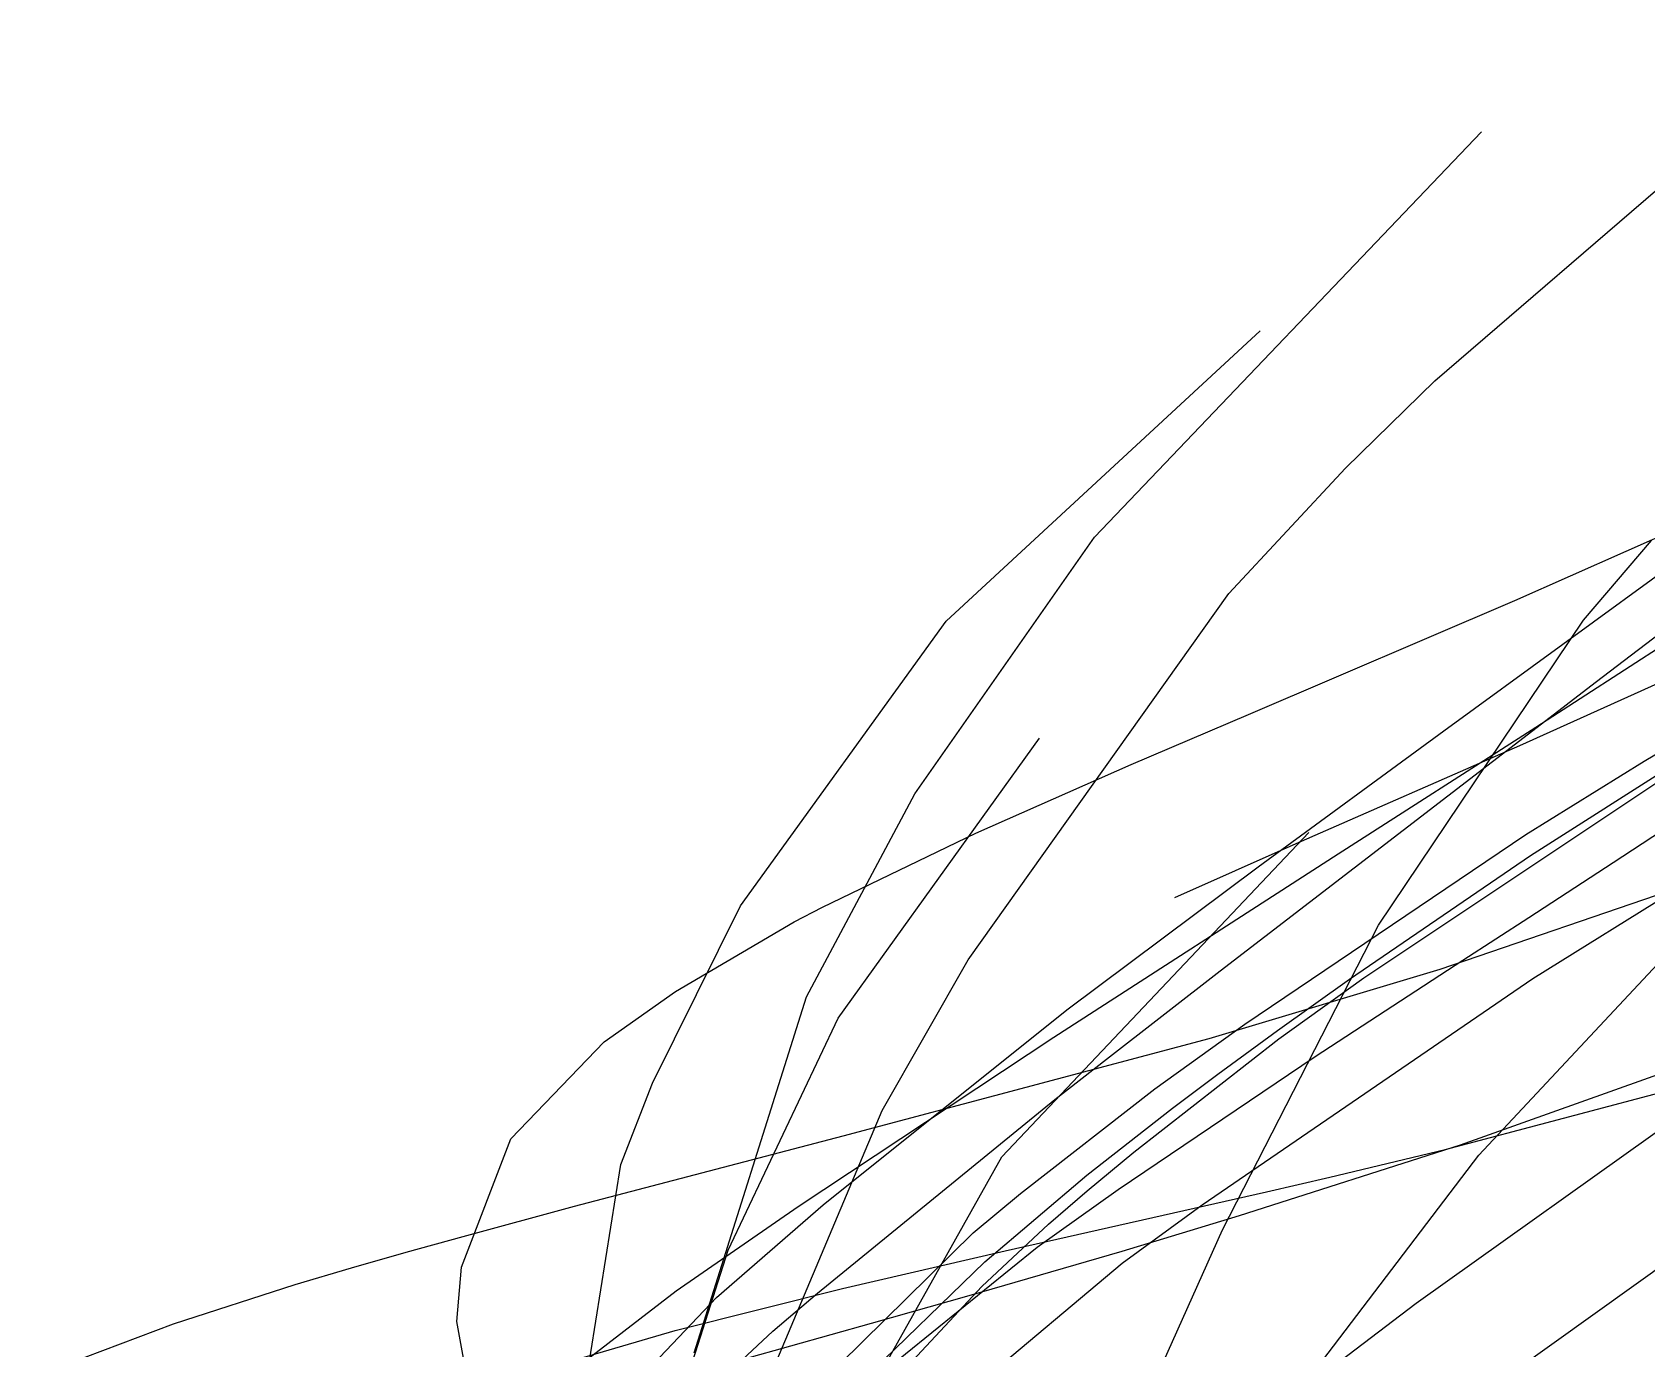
# Model space of a CAD drawing. Header units: metres. Extents: x -663 to 215, y -40 to 703.
# Drawn here: x -83 to -60.84, y 236.89 to 254.95 of the extents above; entities that cross this region are included whole.
import ezdxf

# ---------------------------------------------------------------- set-up
doc = ezdxf.new("R2010")
doc.units = ezdxf.units.M

msp = doc.modelspace()

# ---------------------------------------------------------------- linework, layer by layer
for p, q in [((-63.744, 250.169, -2427.564), (-58.196, 254.955, -2425.055)), ((-68.417, 248.027, -2429.257), (-63.103, 253.588, -2426.848)), ((-70.451, 246.873, -2432.552), (-66.144, 250.859, -2430.787)), ((-64.971, 248.973, -2428.101), (-63.744, 250.169, -2427.564)), ((-66.575, 247.252, -2428.778), (-64.971, 248.973, -2428.101)), ((-63.621, 245.366, -2420.182), (-58.785, 248.895, -2423.307)), ((-61.543, 246.029, -2421.579), (-57.94, 248.793, -2423.579)), ((-62.647, 247.156, -2414.415), (-59.791, 248.423, -2417.034)), ((-70.884, 244.502, -2430.253), (-68.417, 248.027, -2429.257)), ((-61.704, 246.887, -2436.412), (-60.77, 247.981, -2436.126)), ((-60.872, 244.952, -2425.76), (-56.38, 247.629, -2430.032)), ((-70.149, 242.225, -2430.015), (-66.575, 247.252, -2428.778)), ((-66.301, 245.593, -2410.158), (-62.647, 247.156, -2414.415)), ((-62.434, 243.657, -2425.874), (-56.836, 247.213, -2430.802)), ((-73.275, 242.964, -2433.197), (-70.451, 246.873, -2432.552)), ((-64.517, 242.701, -2436.217), (-61.704, 246.887, -2436.412)), ((-62.58, 245.166, -2413.201), (-58.498, 247.002, -2417.29)), ((-62.361, 245.419, -2423.593), (-60.535, 246.596, -2425.019)), ((-62.341, 245.418, -2421.081), (-61.543, 246.029, -2421.579)), ((-67.913, 244.904, -2407.96), (-66.301, 245.593, -2410.158)), ((-66.693, 242.072, -2417.406), (-62.341, 245.418, -2421.081)), ((-66.169, 243.499, -2418.015), (-63.621, 245.366, -2420.182)), ((-65.072, 243.678, -2421.175), (-62.361, 245.419, -2423.593)), ((-64.72, 241.976, -2420.717), (-59.726, 245.309, -2427.03)), ((-71.933, 241.423, -2432.671), (-69.173, 245.266, -2432.176)), ((-65.651, 243.819, -2409.263), (-62.58, 245.166, -2413.201)), ((-70.045, 243.964, -2404.513), (-67.913, 244.904, -2407.96)), ((-62.497, 243.943, -2423.994), (-60.872, 244.952, -2425.76)), ((-61.299, 243.561, -2411.951), (-59.545, 244.714, -2413.459)), ((-72.368, 241.714, -2430.716), (-70.884, 244.502, -2430.253)), ((-62.4, 241.97, -2425.312), (-58.812, 244.198, -2428.753)), ((-63.141, 239.543, -2434.6), (-58.953, 244.027, -2434.573)), ((-72.148, 242.947, -2400.294), (-70.045, 243.964, -2404.513)), ((-69.69, 239.519, -2427.824), (-65.473, 243.973, -2426.658)), ((-67.314, 243.079, -2406.762), (-65.651, 243.819, -2409.263)), ((-66.353, 241.343, -2418.635), (-62.497, 243.943, -2423.994)), ((-63.671, 242.096, -2411.451), (-58.547, 243.854, -2414.712)), ((-68.977, 241.163, -2416.786), (-65.072, 243.678, -2421.175)), ((-64.919, 241.957, -2423.169), (-62.434, 243.657, -2425.874)), ((-62.457, 242.806, -2410.835), (-61.299, 243.561, -2411.951)), ((-68.795, 241.539, -2415.124), (-66.169, 243.499, -2418.015)), ((-74.484, 240.531, -2433.063), (-73.275, 242.964, -2433.197)), ((-72.539, 242.747, -2399.432), (-72.148, 242.947, -2400.294)), ((-74.169, 241.789, -2395.055), (-72.539, 242.747, -2399.432)), ((-66.659, 238.519, -2434.072), (-64.517, 242.701, -2436.217)), ((-63.361, 242.219, -2409.885), (-62.457, 242.806, -2410.835)), ((-71.333, 240.156, -2430.305), (-70.149, 242.225, -2430.015)), ((-65.39, 240.898, -2407.368), (-63.361, 242.219, -2409.885)), ((-68.252, 240.861, -2415.786), (-66.693, 242.072, -2417.406)), ((-66.844, 241.146, -2409.173), (-63.671, 242.096, -2411.451)), ((-75.148, 241.097, -2391.783), (-74.169, 241.789, -2395.055)), ((-66.939, 238.863, -2419.19), (-62.4, 241.97, -2425.312)), ((-65.904, 241.256, -2421.978), (-64.919, 241.957, -2423.169)), ((-65.886, 241.14, -2418.959), (-64.72, 241.976, -2420.717)), ((-73.913, 236.829, -2430.5), (-72.368, 241.714, -2430.716)), ((-72.143, 238.861, -2409.73), (-68.795, 241.539, -2415.124)), ((-73.446, 238.237, -2432.135), (-71.933, 241.423, -2432.671)), ((-67.59, 240.454, -2416.6), (-66.353, 241.343, -2418.635)), ((-76.427, 239.765, -2385.373), (-75.148, 241.097, -2391.783)), ((-72.485, 238.839, -2411.415), (-68.977, 241.163, -2416.786)), ((-71.866, 239.807, -2404.968), (-66.844, 241.146, -2409.173)), ((-67.875, 239.586, -2415.311), (-65.886, 241.14, -2418.959)), ((-66.725, 240.655, -2420.911), (-65.904, 241.256, -2421.978)), ((-63.604, 239.623, -2406.815), (-57.882, 241.135, -2410.098)), ((-68.092, 239.07, -2402.965), (-65.39, 240.898, -2407.368)), ((-68.96, 240.308, -2414.981), (-68.252, 240.861, -2415.786)), ((-67.344, 240.19, -2420.054), (-66.725, 240.655, -2420.911)), ((-64.001, 237.511, -2435.784), (-59.564, 240.676, -2439.508)), ((-63.392, 239.687, -2408.748), (-60.477, 240.724, -2410.366)), ((-74.917, 239.414, -2432.861), (-74.484, 240.531, -2433.063)), ((-69.432, 239.016, -2412.889), (-67.59, 240.454, -2416.6)), ((-72.217, 237.649, -2409.935), (-68.96, 240.308, -2414.981)), ((-72.852, 236.552, -2430.287), (-71.333, 240.156, -2430.305)), ((-68.52, 239.267, -2418.241), (-67.344, 240.19, -2420.054)), ((-77.107, 238.004, -2376.935), (-76.427, 239.765, -2385.373)), ((-75.554, 238.841, -2401.36), (-71.866, 239.807, -2404.968)), ((-68.517, 239.054, -2413.977), (-67.875, 239.586, -2415.311)), ((-66.426, 238.713, -2406.836), (-63.392, 239.687, -2408.748)), ((-65.964, 235.839, -2432.596), (-63.141, 239.543, -2434.6)), ((-65.188, 239.241, -2405.79), (-63.604, 239.623, -2406.815)), ((-75.62, 235.029, -2430.345), (-74.917, 239.414, -2432.861)), ((-72.063, 235.288, -2427.374), (-69.69, 239.519, -2427.824)), ((-69.922, 238.08, -2415.679), (-68.52, 239.267, -2418.241)), ((-66.054, 239.039, -2405.202), (-65.188, 239.241, -2405.79)), ((-70.081, 238.478, -2411.392), (-69.432, 239.016, -2412.889)), ((-69.645, 238.229, -2402.344), (-66.054, 239.039, -2405.202)), ((-69.206, 238.28, -2400.788), (-68.092, 239.07, -2402.965)), ((-69.048, 238.596, -2412.776), (-68.517, 239.054, -2413.977)), ((-77.083, 238.427, -2399.718), (-75.554, 238.841, -2401.36)), ((-74.157, 237.68, -2408.142), (-72.485, 238.839, -2411.415)), ((-73.607, 237.589, -2406.617), (-72.143, 238.861, -2409.73)), ((-68.038, 238.061, -2417.387), (-66.939, 238.863, -2419.19)), ((-68.038, 238.226, -2405.729), (-66.426, 238.713, -2406.836)), ((-71.907, 236.677, -2405.4), (-70.081, 238.478, -2411.392)), ((-69.964, 237.742, -2410.366), (-69.048, 238.596, -2412.776)), ((-67.482, 236.679, -2432.475), (-66.659, 238.519, -2434.072)), ((-77.865, 238.21, -2398.836), (-77.083, 238.427, -2399.718)), ((-74.077, 236.26, -2431.32), (-73.446, 238.237, -2432.135)), ((-71.876, 237.714, -2400.268), (-69.645, 238.229, -2402.344)), ((-71.374, 236.523, -2395.021), (-69.206, 238.28, -2400.788)), ((-70.135, 237.618, -2404.15), (-68.038, 238.226, -2405.729)), ((-79.39, 237.767, -2397.005), (-78.614, 237.996, -2397.957)), ((-78.614, 237.996, -2397.957), (-77.865, 238.21, -2398.836)), ((-77.17, 237.258, -2373.391), (-77.107, 238.004, -2376.935)), ((-71.61, 236.442, -2411.571), (-69.922, 238.08, -2415.679)), ((-70.642, 235.874, -2411.212), (-68.038, 238.061, -2417.387)), ((-62.637, 236.592, -2425.959), (-60.482, 238.135, -2427.873)), ((-81.059, 237.229, -2394.749), (-79.39, 237.767, -2397.005)), ((-76.051, 236.224, -2403.001), (-74.157, 237.68, -2408.142)), ((-75.687, 235.399, -2399.909), (-73.607, 237.589, -2406.617)), ((-74.173, 237.137, -2397.738), (-71.876, 237.714, -2400.268)), ((-72.832, 237.129, -2408.814), (-72.217, 237.649, -2409.935)), ((-71.476, 237.239, -2403.061), (-70.135, 237.618, -2404.15)), ((-71.042, 236.583, -2406.688), (-69.964, 237.742, -2410.366)), ((-66.609, 235.533, -2433.054), (-64.001, 237.511, -2435.784)), ((-82.997, 236.498, -2391.688), (-81.059, 237.229, -2394.749)), ((-76.961, 236.135, -2368.108), (-77.17, 237.258, -2373.391)), ((-76.25, 236.529, -2394.956), (-74.173, 237.137, -2397.738)), ((-75.108, 235.007, -2403.13), (-72.832, 237.129, -2408.814)), ((-72.585, 236.928, -2402.102), (-71.476, 237.239, -2403.061)), ((-73.893, 236.56, -2400.882), (-72.585, 236.928, -2402.102))]:
    msp.add_line(p, q)

doc.saveas('drawing.dxf')
